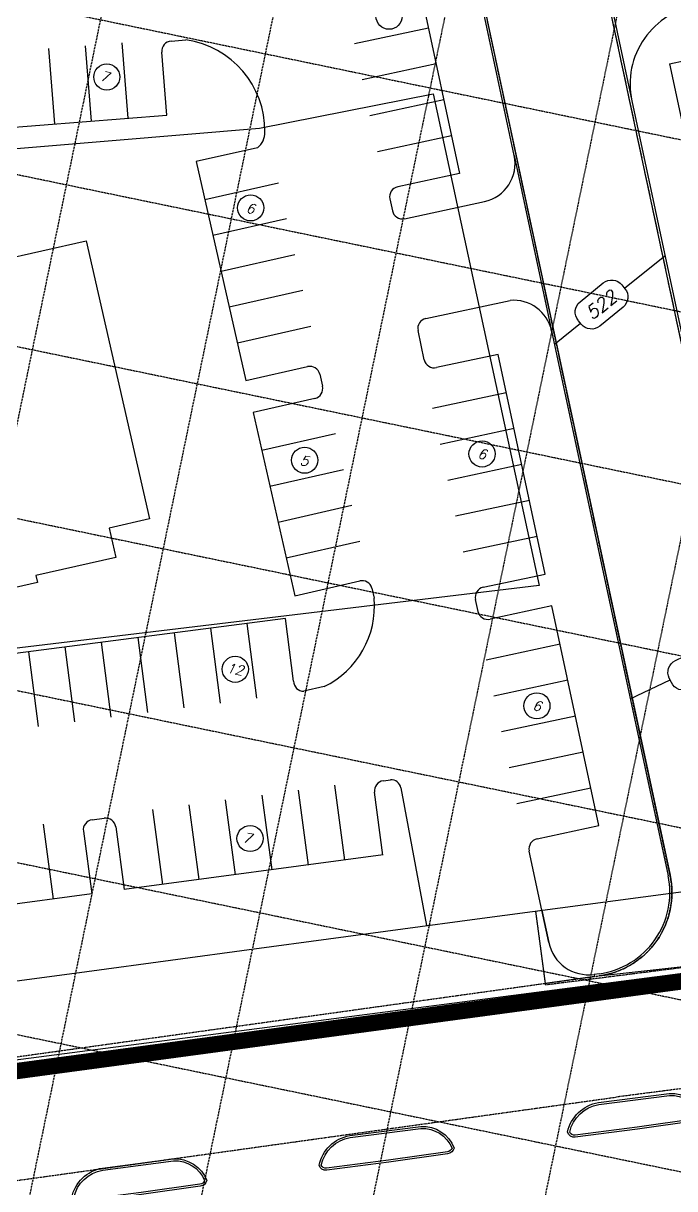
# Model space of a CAD drawing. Header units: inches. Extents: x 3071 to 5995, y 4947 to 7102.
# Drawn here: x 4815.8 to 4975.4, y 6181.5 to 6466.8 of the extents above; entities that cross this region are included whole.
import ezdxf

# ---------------------------------------------------------------- set-up
doc = ezdxf.new("R2010")
doc.units = ezdxf.units.IN
doc.header["$MEASUREMENT"] = 0
doc.linetypes.add('HIDDEN', pattern=[0.375, 0.25, -0.125])
doc.linetypes.add('HIDDEN2', pattern=[0.1875, 0.125, -0.0625])
for name, color, linetype in [('BOC', 4, 'Continuous'), ('EX-BOC', 41, 'Continuous'), ('EX-GUT', 41, 'Continuous'), ('EX-STORM', 150, 'Continuous'), ('FIRELANE', 5, 'HIDDEN'), ('FUTURE-DEVEL.', 78, 'Continuous'), ('GRID', 254, 'HIDDEN'), ('hatch-ol', 7, 'Continuous'), ('LIMITS OF DISTURBANCE', 1, 'HIDDEN'), ('PC', 43, 'Continuous'), ('SAW-CUT', 7, 'HIDDEN2')]:
    doc.layers.add(name, color=color, linetype=linetype)
doc.styles.add('L60', font='SIMPLEX.shx', dxfattribs={"height": 2.4})
doc.styles.add('L80', font='simplex.shx', dxfattribs={"oblique": 15, "height": 4})

msp = doc.modelspace()

# ---------------------------------------------------------------- linework, layer by layer
at = {"layer": 'BOC', "color": 7}
for p, q in [((4936.1, 6434.45), (4919.64, 6511.44)), ((4951.51, 6510.61), (4964.93, 6447.87)), ((4964.93, 6447.87), (5005.43, 6258.4)), ((4936.1, 6434.45), (4945.28, 6391.49)), ((4945.28, 6391.49), (4973.8, 6258.1)), ((4944.57, 6241.75), (4942.88, 6249.64)), ((4956.9, 6234.1), (4955.68, 6233.93))]:
    msp.add_line(p, q, dxfattribs=at)
for centre, radius, start, end in [((4954.24, 6253.92), 20, 277.6349, 12.0674), ((4954.35, 6243.84), 10, 192.0674, 277.6349)]:
    msp.add_arc(centre, radius, start, end, dxfattribs=at)
at = {"layer": 'EX-BOC', "color": 7, "elevation": 522.84}
msp.add_lwpolyline([(4784.15, 6228.35), (4831.38, 6234.67), (4872.35, 6240.22), (4927.06, 6247.53), (4981.25, 6254.73), (4983.38, 6238.99), (4983.94, 6238.06)], dxfattribs=at)
at = {"layer": 'EX-BOC', "color": 7}
for points, elevation in [([(4981.78, 6199.48, -0.27158), (4980.64, 6198.58), (4966.23, 6196.56), (4951.01, 6194.58, -0.343776), (4949.71, 6195.34, -0.301262), (4956.81, 6202.06), (4974.15, 6204.31, -0.319813)], 0.75), ([(4920.87, 6191.39, -0.27158), (4919.73, 6190.49), (4905.32, 6188.47), (4890.1, 6186.49, -0.343776), (4888.8, 6187.25, -0.301262), (4895.9, 6193.97), (4913.24, 6196.22, -0.319813)], 0.4), ([(4860.24, 6183.45, -0.27158), (4859.11, 6182.55), (4844.7, 6180.53), (4829.47, 6178.54, -0.343776), (4828.18, 6179.31, -0.301262), (4835.27, 6186.03), (4852.62, 6188.28, -0.319813)], 0.39)]:
    msp.add_lwpolyline(points, format="xyb", close=True, dxfattribs=dict(at, elevation=elevation))
at = {"layer": 'EX-GUT', "color": 7}
for points, elevation in [([(4982.31, 6199.5, -0.300695), (4980.71, 6198.08), (4966.3, 6196.07), (4951.07, 6194.08, -0.370855), (4949.19, 6195.31, -0.305769), (4956.73, 6202.56), (4974.1, 6204.81, -0.326615)], 0.75), ([(4921.4, 6191.4, -0.300695), (4919.8, 6189.99), (4905.39, 6187.97), (4890.16, 6185.99, -0.370855), (4888.29, 6187.22, -0.305769), (4895.82, 6194.46), (4913.19, 6196.72, -0.326615)], 0.4), ([(4860.78, 6183.46, -0.300695), (4859.18, 6182.05), (4844.76, 6180.03), (4829.54, 6178.05, -0.370855), (4827.66, 6179.28, -0.305769), (4835.2, 6186.52), (4852.57, 6188.78, -0.326615)], 0.39)]:
    msp.add_lwpolyline(points, format="xyb", close=True, dxfattribs=dict(at, elevation=elevation))
at = {"layer": 'EX-STORM', "color": 5}
for radius, start in [(5892.54, 56.153301), (5887.04, 56.153557)]:
    msp.add_arc((1622.39, 1211.96), radius, start, 57.961279, dxfattribs=at)
at = {"layer": 'FIRELANE', "color": 7}
for p, q in [((5005.21, 6257.04), (4948.38, 6522.9)), ((4974.29, 6258.21), (4920.13, 6511.55)), ((5303.99, 6248.1), (4961.09, 6203.89)), ((4651.98, 6191.21), (4956.96, 6233.6)), ((4656.11, 6161.49), (4961.09, 6203.89))]:
    msp.add_line(p, q, dxfattribs=at)
msp.add_arc((4954.24, 6253.92), 20.5, 277.6349, 12.0674, dxfattribs=at)
at = {"layer": 'FUTURE-DEVEL.', "color": 7}
for p, q in [((4911.22, 6483.84), (4922.72, 6430.06)), ((4897, 6461.88), (4915.09, 6465.75)), ((4832.5, 6442.89), (4831.07, 6461.34)), ((4841.48, 6443.59), (4840.04, 6462.04)), ((4852.04, 6462.47), (4855.66, 6462.75)), ((4823.53, 6442.19), (4822.09, 6460.64)), ((4850.95, 6444.33), (4849.74, 6459.78)), ((4974.16, 6456.89), (4992.33, 6460.78)), ((4898.88, 6453.08), (4916.97, 6456.95)), ((4974.16, 6456.89), (4991.3, 6376.7)), ((4900.76, 6444.28), (4918.85, 6448.15)), ((4787.14, 6439.36), (4850.95, 6444.33)), ((4902.64, 6435.48), (4920.73, 6439.35)), ((4873.21, 6436.38), (4858.2, 6432.97)), ((4858.2, 6432.97), (4870.38, 6379.33)), ((4922.72, 6430.06), (4907.56, 6426.82)), ((4860.3, 6423.7), (4878.34, 6427.8)), ((4905.64, 6423.85), (4906.27, 6420.92)), ((4909.23, 6418.99), (4928.79, 6423.17)), ((4862.29, 6414.93), (4880.33, 6419.02)), ((4808.65, 6408.45), (4831.24, 6413.58)), ((4831.24, 6413.58), (4846.71, 6345.46)), ((4831.24, 6413.58), (4846.71, 6345.46)), ((4864.29, 6406.15), (4882.33, 6410.25)), ((4866.28, 6397.37), (4884.32, 6401.47)), ((4914.46, 6394.55), (4935.09, 6398.96)), ((4868.27, 6388.6), (4886.31, 6392.69)), ((4914.07, 6384.44), (4912.54, 6391.58)), ((4932.19, 6385.75), (4917.03, 6382.51)), ((4943.69, 6331.97), (4932.19, 6385.75)), ((4870.38, 6379.33), (4885.49, 6382.76)), ((4888.48, 6380.88), (4889.15, 6377.95)), ((4916.09, 6372.6), (4934.18, 6376.46)), ((4887.26, 6374.96), (4872.15, 6371.53)), ((4872.15, 6371.53), (4882.33, 6326.67)), ((4917.97, 6363.8), (4936.06, 6367.66)), ((4874.25, 6362.27), (4892.29, 6366.36)), ((4919.85, 6354.99), (4937.94, 6358.86)), ((4876.24, 6353.49), (4894.28, 6357.59)), ((4921.73, 6346.19), (4939.82, 6350.06)), ((4878.24, 6344.71), (4896.28, 6348.81)), ((4846.71, 6345.46), (4836.83, 6343.22)), ((4846.71, 6345.46), (4836.83, 6343.22)), ((4836.83, 6343.22), (4838.47, 6336.03)), ((4836.83, 6343.22), (4838.47, 6336.03)), ((4923.61, 6337.39), (4941.7, 6341.26)), ((4880.23, 6335.94), (4898.27, 6340.03)), ((4838.47, 6336.03), (4818.88, 6331.58)), ((4838.47, 6336.03), (4818.88, 6331.58)), ((4819.26, 6329.91), (4774.6, 6319.77)), ((4819.26, 6329.91), (4774.6, 6319.77)), ((4818.88, 6331.58), (4819.26, 6329.91)), ((4818.88, 6331.58), (4819.26, 6329.91)), ((4882.33, 6326.67), (4898.26, 6330.29)), ((4928.53, 6328.73), (4943.69, 6331.97)), ((4901.22, 6328.54), (4901.79, 6326.04)), ((4927.24, 6322.83), (4926.61, 6325.76)), ((4945.36, 6324.15), (4930.2, 6320.91)), ((4956.86, 6270.36), (4945.36, 6324.15)), ((4880.04, 6321.12), (4771.94, 6307.09)), ((4882.04, 6305.72), (4880.04, 6321.12)), ((4861.69, 6318.74), (4864.07, 6300.39)), ((4870.62, 6319.9), (4873, 6301.55)), ((4834.92, 6315.26), (4837.3, 6296.92)), ((4843.84, 6316.42), (4846.22, 6298.08)), ((4852.77, 6317.58), (4855.15, 6299.23)), ((4817.07, 6312.95), (4819.45, 6294.6)), ((4825.99, 6314.11), (4828.37, 6295.76)), ((4929.26, 6310.99), (4947.35, 6314.86)), ((4889.53, 6304.41), (4884.58, 6303.29)), ((4931.14, 6302.19), (4949.23, 6306.06)), ((4933.02, 6293.39), (4951.11, 6297.25)), ((4934.9, 6284.59), (4952.99, 6288.45)), ((4904.04, 6281.34), (4905.79, 6281.58)), ((4883.16, 6279.06), (4885.61, 6260.72)), ((4892.08, 6280.25), (4894.53, 6261.91)), ((4903.95, 6263.17), (4901.89, 6278.53)), ((4908.36, 6279.61), (4914.64, 6245.87)), ((4936.78, 6275.78), (4954.87, 6279.65)), ((4856.4, 6275.48), (4858.85, 6257.14)), ((4865.32, 6276.67), (4867.77, 6258.33)), ((4874.24, 6277.86), (4876.69, 6259.53)), ((4847.48, 6274.29), (4849.93, 6255.95)), ((4820.71, 6270.71), (4823.17, 6252.37)), ((4832.67, 6271.8), (4835.65, 6272.2)), ((4838.46, 6270.05), (4840.51, 6254.69)), ((4941.7, 6267.12), (4956.86, 6270.36)), ((4830.53, 6268.99), (4832.58, 6253.63)), ((4942.88, 6249.64), (4939.78, 6264.15)), ((4904.02, 6263.18), (4840.51, 6254.69)), ((4832.58, 6253.63), (4769.15, 6245.15))]:
    msp.add_line(p, q, dxfattribs=at)
for centre in [(4905.44, 6468.57), (4836.28, 6453.69), (4871.53, 6421.63), (4928.23, 6361.38), (4884.76, 6359.84), (4867.76, 6308.65), (4941.68, 6299.7), (4871.38, 6267.21)]:
    msp.add_circle(centre, 3.2, dxfattribs=at)
for centre, radius, start, end in [((4984, 6451.95), 19.5, 98.1382, 192.0674), ((4852.24, 6459.98), 2.5, 94.4547, 184.4547), ((4852.49, 6440.45), 22.53, 359.4674, 81.8976), ((4870.43, 6440.03), 4.59, 307.2726, 2.6946), ((4926.81, 6432.46), 9.5, 282.0674, 12.0674), ((4908.08, 6424.37), 2.5, 102.0674, 192.0674), ((4908.71, 6421.44), 2.5, 192.0674, 282.0674), ((4935.99, 6389.5), 9.5, 12.0674, 95.4455), ((4914.98, 6392.1), 2.5, 102.0674, 192.0674), ((4916.51, 6384.96), 2.5, 192.0674, 282.0674), ((4886.04, 6380.33), 2.5, 12.7936, 102.7936), ((4886.71, 6377.4), 2.5, 282.7936, 12.7936), ((4898.81, 6327.85), 2.5, 16.0796, 102.7936), ((4929.05, 6326.28), 2.5, 102.0674, 192.0674), ((4879.98, 6324.11), 21.89, 295.8576, 5.0602), ((4929.68, 6323.35), 2.5, 192.0674, 282.0674), ((4884.53, 6305.79), 2.5, 181.4759, 270.9573), ((4904.37, 6278.86), 2.5, 97.6144, 187.6144), ((4905.91, 6279.08), 2.5, 12.2125, 92.7361), ((4833.01, 6269.32), 2.5, 97.6144, 187.6144), ((4835.98, 6269.72), 2.5, 7.6144, 97.6144), ((4942.22, 6264.68), 2.5, 102.0674, 192.0674)]:
    msp.add_arc(centre, radius, start, end, dxfattribs=at)
at = {"layer": 'GRID', "color": 253, "linetype": 'HIDDEN'}
for p, q in [((3380.41, 6768.13), (5885.03, 6250.75)), ((4893.12, 6750.5), (4601.01, 5336.42)), ((4933.52, 6742.15), (4641.41, 5328.07)), ((4973.91, 6733.81), (4681.81, 5319.73)), ((3372.06, 6727.73), (5876.69, 6210.35)), ((5014.31, 6725.46), (4722.21, 5311.38)), ((5054.71, 6717.12), (4762.6, 5303.04)), ((3363.72, 6687.33), (5868.34, 6169.96)), ((3355.38, 6646.94), (5860, 6129.56)), ((3347.03, 6606.54), (5851.65, 6089.16)), ((3338.69, 6566.14), (5843.31, 6048.77)), ((3330.34, 6525.75), (5834.96, 6008.37))]:
    msp.add_line(p, q, dxfattribs=at)
at = {"layer": 'hatch-ol', "linetype": 'Continuous'}
for points in [[(5027.42, 6241.4, -0.391629), (5005.21, 6257.04), (4948.09, 6524.24), (4916.83, 6520.22, -0.076458), (4920.13, 6511.55), (4974.29, 6258.21, -0.437058), (4956.96, 6233.6)], [(4942.88, 6249.64), (4944.57, 6241.75, 0.391732), (4955.68, 6233.93), (4955.75, 6233.43), (4943.77, 6231.74), (4941.4, 6249.44)]]:
    msp.add_lwpolyline(points, format="xyb", close=True, dxfattribs=at)
for points in [[(4916.24, 6449.6), (4942.23, 6329.15), (4769.32, 6308.43), (4746.77, 6430.53), (4873.67, 6441.19), (4916.24, 6449.6)], [(4637.72, 5460.16), (4598.33, 5752.37), (4593.88, 5779.35), (4596.31, 5776.65), (4596.31, 5776.65), (4586.82, 5847.48), (4624.43, 5886.48), (4642.24, 5959.71), (4616.35, 6162.96), (4646.03, 6190.34), (4786.22, 6209.44), (5057.91, 6244.65)]]:
    msp.add_lwpolyline(points, dxfattribs=at)
at = {"layer": 'LIMITS OF DISTURBANCE', "ltscale": 100, "const_width": 4}
msp.add_lwpolyline([(5271.87, 6271.93), (4649.03, 6188.01), (4620.3, 6156.38), (4646.44, 5958.59), (4629.44, 5884.24), (4589.68, 5844.19), (4643.44, 5458.23)], dxfattribs=at)
at = {"layer": 'PC', "color": 44}
for p, q in [((4963.13, 6401.99), (4973.04, 6409.92)), ((4945.97, 6388.26), (4952.36, 6393.37)), ((4964.55, 6301.39), (4974.29, 6306.08))]:
    msp.add_line(p, q, dxfattribs=at)
for points in [[(4963.25, 6401.84, -0.414214), (4962.77, 6397.3), (4957.07, 6392.68, -0.414214), (4952.53, 6393.16), (4951.88, 6393.96), (4951.77, 6394.1, -0.414214), (4952.24, 6398.64), (4957.95, 6403.26, -0.414214), (4962.49, 6402.78)], [(4986.06, 6312.25), (4986.59, 6311.16, -0.414214), (4985.09, 6306.85), (4978.94, 6303.88, -0.414214), (4974.63, 6305.38), (4974.1, 6306.47, -0.414214), (4975.6, 6310.78), (4981.75, 6313.75, -0.414214)]]:
    msp.add_lwpolyline(points, format="xyb", close=True, dxfattribs=at)
at = {"layer": 'SAW-CUT', "color": 30}
for p, q in [((4943.82, 6231.34), (4941.4, 6249.44)), ((5058.34, 6245.85), (4943.82, 6231.34))]:
    msp.add_line(p, q, dxfattribs=at)

# ---------------------------------------------------------------- texts
at = {"layer": 'FUTURE-DEVEL.', "color": 7, "style": 'L60', "oblique": 15}
for s, p in [('7', (4834.53, 6452.88)), ('6', (4870.23, 6420.53)), ('6', (4927, 6360.41)), ('5', (4883.46, 6358.75)), ('12', (4865.45, 6307.94)), ('6', (4940.45, 6298.74)), ('7', (4869.44, 6266.39))]:
    msp.add_text(s, height=2.4, rotation=348.2726, dxfattribs=at).set_placement(p)
at = {"layer": 'PC', "color": 44, "style": 'L80', "oblique": 15}
msp.add_text('522', height=3.2, rotation=38.9849, dxfattribs=at).set_placement((4955.19, 6393.99))

doc.saveas('drawing.dxf')
